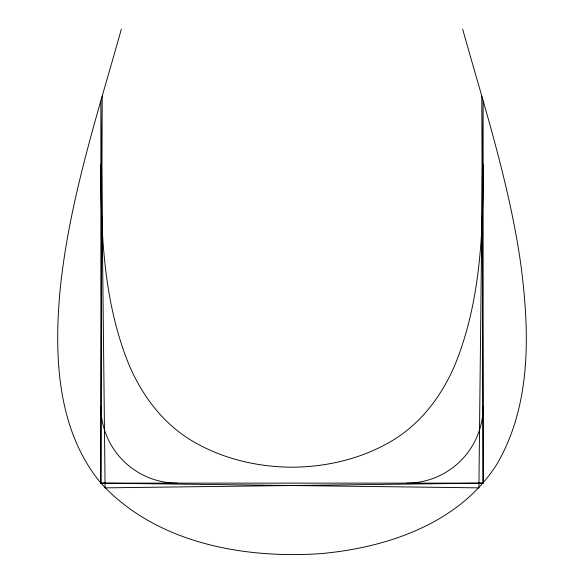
<?xml version="1.0" encoding="UTF-8"?>
<svg xmlns="http://www.w3.org/2000/svg" width="584" height="584" viewBox="0 0 584 584"><rect width="100%" height="100%" fill="white"/><g stroke="black" fill="none" stroke-linecap="round" stroke-linejoin="round"><path stroke-width="0.88" d="M483.129 164.578C483.165 230.943 480.866 299.176 456.25 361.678C443.468 393.397 422.385 422.444 392.791 440.321C362.562 458.586 327.142 467.003 292 467.2C256.858 467.003 221.438 458.586 191.209 440.321C161.615 422.444 140.532 393.397 127.75 361.678C103.134 299.176 100.835 230.943 100.871 164.578M102.222 96.148L100.871 483.129C155.614 542.799 242.433 558.8 320.09 553.683C386.9 547.843 459.374 523.483 496.926 464.134C531.79 404.274 529.535 331.632 520.921 265.173C509.657 184.712 484.486 107.179 462.652 29.2M121.348 29.2C97.09 115.756 68.693 202.064 59.918 292C54.1 357.298 57.247 430.255 100.871 483.129L478.895 487.852L483.129 100.871L483.129 483.129L105.105 487.852L100.871 100.871L100.871 483.129L483.129 483.129L481.778 96.148M177.324 483.129A76.453 76.453 0 0 1 100.871 406.676M483.129 406.676A76.453 76.453 0 0 1 406.676 483.129"/></g></svg>
